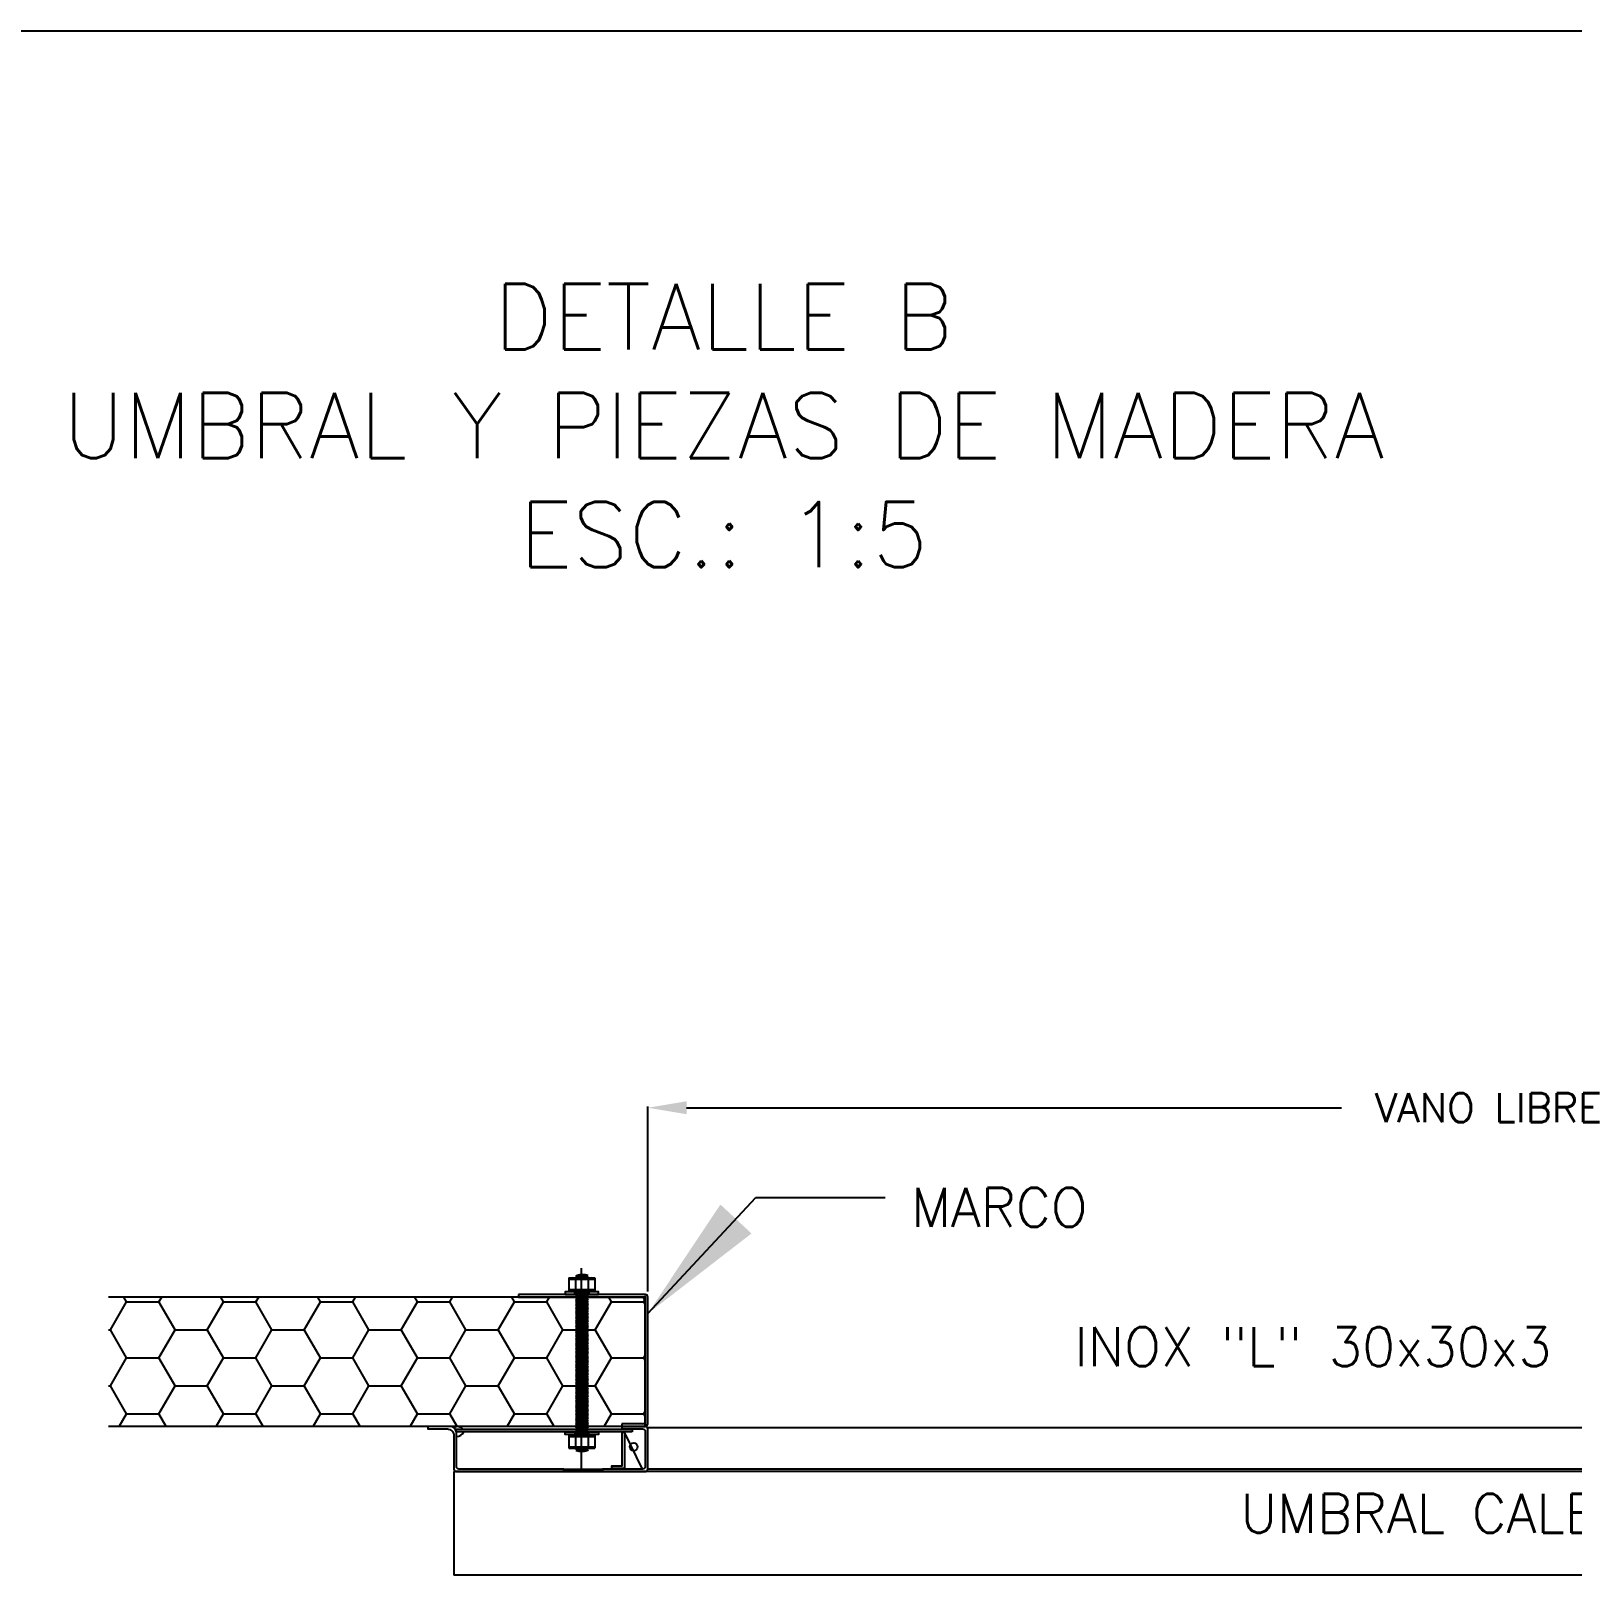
# Model space of a CAD drawing. Extents: x 20 to 15395, y -28849 to -19999.
# Drawn here: x 12409 to 13601, y -24494 to -23300 of the extents above; entities that cross this region are included whole.
import ezdxf

# ---------------------------------------------------------------- set-up
doc = ezdxf.new("R2010")
doc.units = 0
doc.header["$LTSCALE"] = 0.1
doc.header["$MEASUREMENT"] = 0
doc.header["$PDMODE"] = 33
doc.layers.get('DEFPOINTS').update_dxf_attribs({"linetype": 'CONTINUOUS'})
for name, color, linetype in [('EQ', 8, 'CONTINUOUS'), ('GR', 9, 'CONTINUOUS'), ('IS', 5, 'CONTINUOUS'), ('ISO', 151, 'CONTINUOUS'), ('ISO-FI', 140, 'CONTINUOUS'), ('TX', 13, 'CONTINUOUS')]:
    doc.layers.add(name, color=color, linetype=linetype)
doc.styles.add('ROMANS', font='romans')
doc.dimstyles.new('RPM 1-15', dxfattribs={"dimscale": 15, "dimtxt": 1.5, "dimasz": 2, "dimexe": 0.0625, "dimexo": 0.38, "dimgap": 1, "dimtad": 0, "dimdec": 0, "dimtxsty": 'ROMANS', "dimcen": 2.5, "dimclrd": 256, "dimclre": 256, "dimclrt": 256, "dimazin": 0, "dimtfac": 1, "dimtdec": 0, "dimtmove": 0, "dimatfit": 1, "dimfxl": 1, "dimtolj": 1, "dimlwd": -1, "dimlwe": -1, "dimarcsym": 0})
doc.dimstyles.new('RPM 1-50', dxfattribs={"dimscale": 50, "dimtxt": 1.5, "dimasz": 2, "dimexe": 0.0625, "dimexo": 0.38, "dimgap": 1, "dimtad": 0, "dimdec": 0, "dimtxsty": 'ROMANS', "dimcen": 2.5, "dimclrd": 256, "dimclre": 256, "dimclrt": 256, "dimazin": 0, "dimtfac": 1, "dimtdec": 0, "dimtmove": 0, "dimatfit": 1, "dimfxl": 1, "dimtolj": 1, "dimlwd": -1, "dimlwe": -1, "dimarcsym": 0})

# ---------------------------------------------------------------- blocks, each defined once
blk = doc.blocks.new('*D417')
at = {"layer": 'DEFPOINTS', "color": 0, "linetype": 'Continuous', "transparency": 16777216}
for p in [(14186.5, -24132.9), (12886.5, -24280.7), (14186.5, -24280.7)]:
    blk.add_point(p, dxfattribs=at)
at = {"layer": 'TX', "linetype": 'Continuous', "transparency": 16777216}
for p, q in [((12886.5, -24275), (12886.5, -24131.9)), ((12916.5, -24132.9), (13423, -24132.9)), ((14156.5, -24132.9), (13650.1, -24132.9)), ((14186.5, -24275), (14186.5, -24131.9))]:
    blk.add_line(p, q, dxfattribs=at)
for points in [[(12916.5, -24127.9), (12916.5, -24137.9), (12886.5, -24132.9)], [(14156.5, -24127.9), (14156.5, -24137.9), (14186.5, -24132.9)]]:
    blk.add_solid(points, dxfattribs=at)
at = {"layer": 'TX', "linetype": 'Continuous', "transparency": 16777216, "insert": (13536.5, -24132.9), "char_height": 22.5, "attachment_point": 5, "style": 'ROMANS'}
blk.add_mtext('\\A1;VANO LIBRE', dxfattribs=at)

msp = doc.modelspace()

# ---------------------------------------------------------------- linework, layer by layer
at = {"layer": 'EQ'}
for p, q in [((12825.5, -24264.5), (12825.5, -24274.5)), ((12825.5, -24264.5), (12845.5, -24264.5)), ((12831.5, -24262.5), (12830.5, -24263.5)), ((12840.5, -24264.5), (12830.5, -24263.5)), ((12830.5, -24263.5), (12831.5, -24264.5)), ((12839.5, -24263.5), (12831.5, -24262.5)), ((12839.5, -24263.5), (12840.5, -24262.5)), ((12840.5, -24264.5), (12839.5, -24263.5)), ((12845.5, -24264.5), (12845.5, -24274.5)), ((12825.5, -24265.5), (12845.5, -24265.5)), ((12825.5, -24273.5), (12845.5, -24273.5)), ((12825.5, -24274.5), (12845.5, -24274.5)), ((12830.5, -24265.5), (12830.5, -24273.5)), ((12831.5, -24274.6), (12830.5, -24275.6)), ((12830.5, -24275.6), (12840.5, -24276.6)), ((12830.5, -24275.6), (12831.5, -24276.6)), ((12831.5, -24276.6), (12830.5, -24277.6)), ((12831.5, -24274.6), (12839.5, -24275.6)), ((12831.5, -24276.6), (12839.5, -24277.6)), ((12839.3, -24274.5), (12840.5, -24274.6)), ((12839.5, -24275.6), (12840.5, -24274.6)), ((12840.5, -24276.6), (12839.5, -24275.6)), ((12839.5, -24277.6), (12840.5, -24276.6)), ((12840.5, -24265.5), (12840.5, -24273.5)), ((12884.5, -24277.3), (12786.4, -24277.3)), ((12786.4, -24277.3), (12786.4, -24279.3)), ((12786.4, -24279.3), (12882.5, -24279.3)), ((12830.5, -24277.6), (12840.5, -24278.6)), ((12830.5, -24277.6), (12831.5, -24278.6)), ((12831.5, -24278.6), (12830.5, -24279.6)), ((12830.5, -24279.6), (12840.5, -24280.6)), ((12830.5, -24279.6), (12831.5, -24280.6)), ((12831.5, -24280.6), (12830.5, -24281.6)), ((12830.5, -24281.6), (12840.5, -24282.6)), ((12830.5, -24281.6), (12831.5, -24282.6)), ((12831.5, -24282.6), (12830.5, -24283.6)), ((12830.5, -24283.6), (12840.5, -24284.6)), ((12830.5, -24283.6), (12831.5, -24284.6)), ((12831.5, -24284.6), (12830.5, -24285.6)), ((12830.5, -24285.6), (12840.5, -24286.6)), ((12830.5, -24285.6), (12831.5, -24286.6)), ((12831.5, -24286.6), (12830.5, -24287.6)), ((12830.5, -24287.6), (12840.5, -24288.6)), ((12830.5, -24287.6), (12831.5, -24288.6)), ((12831.5, -24288.6), (12830.5, -24289.6)), ((12831.5, -24278.6), (12839.5, -24279.6)), ((12831.5, -24280.6), (12839.5, -24281.6)), ((12831.5, -24280.6), (12839.5, -24281.6)), ((12831.5, -24282.6), (12839.5, -24283.6)), ((12831.5, -24284.6), (12839.5, -24285.6)), ((12831.5, -24286.6), (12839.5, -24287.6)), ((12831.5, -24288.6), (12839.5, -24289.6)), ((12840.5, -24278.6), (12839.5, -24277.6)), ((12839.5, -24279.6), (12840.5, -24278.6)), ((12840.5, -24280.6), (12839.5, -24279.6)), ((12839.5, -24281.6), (12840.5, -24280.6)), ((12840.5, -24282.6), (12839.5, -24281.6)), ((12839.5, -24283.6), (12840.5, -24282.6)), ((12840.5, -24284.6), (12839.5, -24283.6)), ((12839.5, -24285.6), (12840.5, -24284.6)), ((12840.5, -24286.6), (12839.5, -24285.6)), ((12839.5, -24287.6), (12840.5, -24286.6)), ((12840.5, -24288.6), (12839.5, -24287.6)), ((12839.5, -24289.6), (12840.5, -24288.6)), ((12884.5, -24378.3), (12884.5, -24278.3)), ((12884.5, -24283.3), (12884.5, -24375.3)), ((12886.5, -24377.3), (12886.5, -24279.3)), ((12830.5, -24289.6), (12840.5, -24290.6)), ((12830.5, -24289.6), (12831.5, -24290.6)), ((12831.5, -24290.6), (12830.5, -24291.6)), ((12830.5, -24291.6), (12840.5, -24292.6)), ((12830.5, -24291.6), (12831.5, -24292.6)), ((12831.5, -24292.6), (12830.5, -24293.6)), ((12830.5, -24293.6), (12840.5, -24294.6)), ((12830.5, -24293.6), (12831.5, -24294.6)), ((12831.5, -24294.6), (12830.5, -24295.6)), ((12830.5, -24295.6), (12840.5, -24296.6)), ((12830.5, -24295.6), (12831.5, -24296.6)), ((12831.5, -24296.6), (12830.5, -24297.6)), ((12830.5, -24297.6), (12840.5, -24298.6)), ((12830.5, -24297.6), (12831.5, -24298.6)), ((12831.5, -24298.6), (12830.5, -24299.6)), ((12830.5, -24299.6), (12840.5, -24300.6)), ((12830.5, -24299.6), (12831.5, -24300.6)), ((12831.5, -24300.6), (12830.5, -24301.6)), ((12831.5, -24290.6), (12839.5, -24291.6)), ((12831.5, -24290.6), (12839.5, -24291.6)), ((12831.5, -24292.6), (12839.5, -24293.6)), ((12831.5, -24294.6), (12839.5, -24295.6)), ((12831.5, -24296.6), (12839.5, -24297.6)), ((12831.5, -24296.6), (12839.5, -24297.6)), ((12831.5, -24298.6), (12839.5, -24299.6)), ((12831.5, -24300.6), (12839.5, -24301.6)), ((12840.5, -24290.6), (12839.5, -24289.6)), ((12839.5, -24291.6), (12840.5, -24290.6)), ((12840.5, -24292.6), (12839.5, -24291.6)), ((12839.5, -24293.6), (12840.5, -24292.6)), ((12840.5, -24294.6), (12839.5, -24293.6)), ((12839.5, -24295.6), (12840.5, -24294.6)), ((12840.5, -24296.6), (12839.5, -24295.6)), ((12839.5, -24297.6), (12840.5, -24296.6)), ((12840.5, -24298.6), (12839.5, -24297.6)), ((12839.5, -24299.6), (12840.5, -24298.6)), ((12840.5, -24300.6), (12839.5, -24299.6)), ((12839.5, -24301.6), (12840.5, -24300.6)), ((12830.5, -24301.6), (12840.5, -24302.6)), ((12830.5, -24301.6), (12831.5, -24302.6)), ((12831.5, -24302.6), (12830.5, -24303.6)), ((12830.5, -24303.6), (12840.5, -24304.6)), ((12830.5, -24303.6), (12831.5, -24304.6)), ((12831.5, -24304.6), (12830.5, -24305.6)), ((12830.5, -24305.6), (12840.5, -24306.6)), ((12830.5, -24305.6), (12831.5, -24306.6)), ((12831.5, -24306.6), (12830.5, -24307.6)), ((12830.5, -24307.6), (12840.5, -24308.6)), ((12830.5, -24307.6), (12831.5, -24308.6)), ((12831.5, -24308.6), (12830.5, -24309.6)), ((12830.5, -24309.6), (12840.5, -24310.6)), ((12830.5, -24309.6), (12831.5, -24310.6)), ((12831.5, -24310.6), (12830.5, -24311.6)), ((12830.5, -24311.6), (12840.5, -24312.6)), ((12830.5, -24311.6), (12831.5, -24312.6)), ((12831.5, -24312.6), (12830.5, -24313.6)), ((12831.5, -24302.6), (12839.5, -24303.6)), ((12831.5, -24302.6), (12839.5, -24303.6)), ((12831.5, -24304.6), (12839.5, -24305.6)), ((12831.5, -24306.6), (12839.5, -24307.6)), ((12831.5, -24308.6), (12839.5, -24309.6)), ((12831.5, -24308.6), (12839.5, -24309.6)), ((12831.5, -24310.6), (12839.5, -24311.6)), ((12831.5, -24312.6), (12839.5, -24313.6)), ((12840.5, -24302.6), (12839.5, -24301.6)), ((12839.5, -24303.6), (12840.5, -24302.6)), ((12840.5, -24304.6), (12839.5, -24303.6)), ((12839.5, -24305.6), (12840.5, -24304.6)), ((12840.5, -24306.6), (12839.5, -24305.6)), ((12839.5, -24307.6), (12840.5, -24306.6)), ((12840.5, -24308.6), (12839.5, -24307.6)), ((12839.5, -24309.6), (12840.5, -24308.6)), ((12840.5, -24310.6), (12839.5, -24309.6)), ((12839.5, -24311.6), (12840.5, -24310.6)), ((12840.5, -24312.6), (12839.5, -24311.6)), ((12839.5, -24313.6), (12840.5, -24312.6)), ((12830.5, -24313.6), (12840.5, -24314.6)), ((12830.5, -24313.6), (12831.5, -24314.6)), ((12831.5, -24314.6), (12830.5, -24315.6)), ((12830.5, -24315.6), (12840.5, -24316.6)), ((12830.5, -24315.6), (12831.5, -24316.6)), ((12831.5, -24316.6), (12830.5, -24317.6)), ((12830.5, -24317.6), (12840.5, -24318.6)), ((12830.5, -24317.6), (12831.5, -24318.6)), ((12831.5, -24318.6), (12830.5, -24319.6)), ((12830.5, -24319.6), (12840.5, -24320.6)), ((12830.5, -24319.6), (12831.5, -24320.6)), ((12831.5, -24320.6), (12830.5, -24321.6)), ((12830.5, -24321.6), (12840.5, -24322.6)), ((12830.5, -24321.6), (12831.5, -24322.6)), ((12831.5, -24322.6), (12830.5, -24323.6)), ((12830.5, -24323.6), (12840.5, -24324.6)), ((12830.5, -24323.6), (12831.5, -24324.6)), ((12831.5, -24324.6), (12830.5, -24325.6)), ((12831.5, -24314.6), (12839.5, -24315.6)), ((12831.5, -24314.6), (12839.5, -24315.6)), ((12831.5, -24316.6), (12839.5, -24317.6)), ((12831.5, -24318.6), (12839.5, -24319.6)), ((12831.5, -24320.6), (12839.5, -24321.6)), ((12831.5, -24320.6), (12839.5, -24321.6)), ((12831.5, -24322.6), (12839.5, -24323.6)), ((12831.5, -24324.6), (12839.5, -24325.6)), ((12840.5, -24314.6), (12839.5, -24313.6)), ((12839.5, -24315.6), (12840.5, -24314.6)), ((12840.5, -24316.6), (12839.5, -24315.6)), ((12839.5, -24317.6), (12840.5, -24316.6)), ((12840.5, -24318.6), (12839.5, -24317.6)), ((12839.5, -24319.6), (12840.5, -24318.6)), ((12840.5, -24320.6), (12839.5, -24319.6)), ((12839.5, -24321.6), (12840.5, -24320.6)), ((12840.5, -24322.6), (12839.5, -24321.6)), ((12839.5, -24323.6), (12840.5, -24322.6)), ((12840.5, -24324.6), (12839.5, -24323.6)), ((12839.5, -24325.6), (12840.5, -24324.6)), ((12830.5, -24325.6), (12840.5, -24326.6)), ((12830.5, -24325.6), (12831.5, -24326.6)), ((12831.5, -24326.6), (12830.5, -24327.6)), ((12830.5, -24327.6), (12840.5, -24328.6)), ((12830.5, -24327.6), (12831.5, -24328.6)), ((12831.5, -24328.6), (12830.5, -24329.6)), ((12830.5, -24329.6), (12840.5, -24330.6)), ((12830.5, -24329.6), (12831.5, -24330.6)), ((12831.5, -24330.6), (12830.5, -24331.6)), ((12830.5, -24331.6), (12840.5, -24332.6)), ((12830.5, -24331.6), (12831.5, -24332.6)), ((12831.5, -24332.6), (12830.5, -24333.6)), ((12830.5, -24333.6), (12840.5, -24334.6)), ((12830.5, -24333.6), (12831.5, -24334.6)), ((12831.5, -24334.6), (12830.5, -24335.6)), ((12830.5, -24335.6), (12840.5, -24336.6)), ((12830.5, -24335.6), (12831.5, -24336.6)), ((12831.5, -24336.6), (12830.5, -24337.6)), ((12831.5, -24326.6), (12839.5, -24327.6)), ((12831.5, -24326.6), (12839.5, -24327.6)), ((12831.5, -24328.6), (12839.5, -24329.6)), ((12831.5, -24330.6), (12839.5, -24331.6)), ((12831.5, -24332.6), (12839.5, -24333.6)), ((12831.5, -24332.6), (12839.5, -24333.6)), ((12831.5, -24334.6), (12839.5, -24335.6)), ((12831.5, -24336.6), (12839.5, -24337.6)), ((12840.5, -24326.6), (12839.5, -24325.6)), ((12839.5, -24327.6), (12840.5, -24326.6)), ((12840.5, -24328.6), (12839.5, -24327.6)), ((12839.5, -24329.6), (12840.5, -24328.6)), ((12840.5, -24330.6), (12839.5, -24329.6)), ((12839.5, -24331.6), (12840.5, -24330.6)), ((12840.5, -24332.6), (12839.5, -24331.6)), ((12839.5, -24333.6), (12840.5, -24332.6)), ((12840.5, -24334.6), (12839.5, -24333.6)), ((12839.5, -24335.6), (12840.5, -24334.6)), ((12840.5, -24336.6), (12839.5, -24335.6)), ((12839.5, -24337.6), (12840.5, -24336.6)), ((12830.5, -24337.6), (12840.5, -24338.6)), ((12830.5, -24337.6), (12831.5, -24338.6)), ((12831.5, -24338.6), (12830.5, -24339.6)), ((12830.5, -24339.6), (12840.5, -24340.6)), ((12830.5, -24339.6), (12831.5, -24340.6)), ((12831.5, -24340.6), (12830.5, -24341.6)), ((12830.5, -24341.6), (12840.5, -24342.6)), ((12830.5, -24341.6), (12831.5, -24342.6)), ((12831.5, -24342.6), (12830.5, -24343.6)), ((12830.5, -24343.6), (12840.5, -24344.6)), ((12830.5, -24343.6), (12831.5, -24344.6)), ((12831.5, -24344.6), (12830.5, -24345.6)), ((12830.5, -24345.6), (12840.5, -24346.6)), ((12830.5, -24345.6), (12831.5, -24346.6)), ((12831.5, -24346.6), (12830.5, -24347.6)), ((12830.5, -24347.6), (12840.5, -24348.6)), ((12830.5, -24347.6), (12831.5, -24348.6)), ((12831.5, -24348.6), (12830.5, -24349.6)), ((12831.5, -24338.6), (12839.5, -24339.6)), ((12831.5, -24338.6), (12839.5, -24339.6)), ((12831.5, -24340.6), (12839.5, -24341.6)), ((12831.5, -24342.6), (12839.5, -24343.6)), ((12831.5, -24344.6), (12839.5, -24345.6)), ((12831.5, -24344.6), (12839.5, -24345.6)), ((12831.5, -24346.6), (12839.5, -24347.6)), ((12831.5, -24348.6), (12839.5, -24349.6)), ((12840.5, -24338.6), (12839.5, -24337.6)), ((12839.5, -24339.6), (12840.5, -24338.6)), ((12840.5, -24340.6), (12839.5, -24339.6)), ((12839.5, -24341.6), (12840.5, -24340.6)), ((12840.5, -24342.6), (12839.5, -24341.6)), ((12839.5, -24343.6), (12840.5, -24342.6)), ((12840.5, -24344.6), (12839.5, -24343.6)), ((12839.5, -24345.6), (12840.5, -24344.6)), ((12840.5, -24346.6), (12839.5, -24345.6)), ((12839.5, -24347.6), (12840.5, -24346.6)), ((12840.5, -24348.6), (12839.5, -24347.6)), ((12839.5, -24349.6), (12840.5, -24348.6)), ((12830.5, -24349.6), (12840.5, -24350.6)), ((12830.5, -24349.6), (12831.5, -24350.6)), ((12831.5, -24350.6), (12830.5, -24351.6)), ((12830.5, -24351.6), (12840.5, -24352.6)), ((12830.5, -24351.6), (12831.5, -24352.6)), ((12831.5, -24352.6), (12830.5, -24353.6)), ((12830.5, -24353.6), (12840.5, -24354.6)), ((12830.5, -24353.6), (12831.5, -24354.6)), ((12831.5, -24354.6), (12830.5, -24355.6)), ((12830.5, -24355.6), (12840.5, -24356.6)), ((12830.5, -24355.6), (12831.5, -24356.6)), ((12831.5, -24356.6), (12830.5, -24357.6)), ((12830.5, -24357.6), (12840.5, -24358.6)), ((12830.5, -24357.6), (12831.5, -24358.6)), ((12831.5, -24358.6), (12830.5, -24359.6)), ((12830.5, -24359.6), (12840.5, -24360.6)), ((12830.5, -24359.6), (12831.5, -24360.6)), ((12831.5, -24360.6), (12830.5, -24361.6)), ((12831.5, -24350.6), (12839.5, -24351.6)), ((12831.5, -24350.6), (12839.5, -24351.6)), ((12831.5, -24352.6), (12839.5, -24353.6)), ((12831.5, -24354.6), (12839.5, -24355.6)), ((12831.5, -24356.6), (12839.5, -24357.6)), ((12831.5, -24356.6), (12839.5, -24357.6)), ((12831.5, -24358.6), (12839.5, -24359.6)), ((12831.5, -24360.6), (12839.5, -24361.6)), ((12840.5, -24350.6), (12839.5, -24349.6)), ((12839.5, -24351.6), (12840.5, -24350.6)), ((12840.5, -24352.6), (12839.5, -24351.6)), ((12839.5, -24353.6), (12840.5, -24352.6)), ((12840.5, -24354.6), (12839.5, -24353.6)), ((12839.5, -24355.6), (12840.5, -24354.6)), ((12840.5, -24356.6), (12839.5, -24355.6)), ((12839.5, -24357.6), (12840.5, -24356.6)), ((12840.5, -24358.6), (12839.5, -24357.6)), ((12839.5, -24359.6), (12840.5, -24358.6)), ((12840.5, -24360.6), (12839.5, -24359.6)), ((12839.5, -24361.6), (12840.5, -24360.6)), ((12830.5, -24361.6), (12840.5, -24362.6)), ((12830.5, -24361.6), (12831.5, -24362.6)), ((12831.5, -24362.6), (12830.5, -24363.6)), ((12830.5, -24363.6), (12840.5, -24364.6)), ((12830.5, -24363.6), (12831.5, -24364.6)), ((12831.5, -24364.6), (12830.5, -24365.6)), ((12830.5, -24365.6), (12840.5, -24366.6)), ((12830.5, -24365.6), (12831.5, -24366.6)), ((12831.5, -24366.6), (12830.5, -24367.6)), ((12830.5, -24367.6), (12840.5, -24368.6)), ((12830.5, -24367.6), (12831.5, -24368.6)), ((12831.5, -24368.6), (12830.5, -24369.6)), ((12830.5, -24369.6), (12840.5, -24370.6)), ((12830.5, -24369.6), (12831.5, -24370.6)), ((12831.5, -24370.6), (12830.5, -24371.6)), ((12830.5, -24371.6), (12840.5, -24372.6)), ((12830.5, -24371.6), (12831.5, -24372.6)), ((12831.5, -24362.6), (12839.5, -24363.6)), ((12831.5, -24362.6), (12839.5, -24363.6)), ((12831.5, -24364.6), (12839.5, -24365.6)), ((12831.5, -24366.6), (12839.5, -24367.6)), ((12831.5, -24368.6), (12839.5, -24369.6)), ((12831.5, -24368.6), (12839.5, -24369.6)), ((12831.5, -24370.6), (12839.5, -24371.6)), ((12840.5, -24362.6), (12839.5, -24361.6)), ((12839.5, -24363.6), (12840.5, -24362.6)), ((12840.5, -24364.6), (12839.5, -24363.6)), ((12839.5, -24365.6), (12840.5, -24364.6)), ((12840.5, -24366.6), (12839.5, -24365.6)), ((12839.5, -24367.6), (12840.5, -24366.6)), ((12840.5, -24368.6), (12839.5, -24367.6)), ((12839.5, -24369.6), (12840.5, -24368.6)), ((12840.5, -24370.6), (12839.5, -24369.6)), ((12839.5, -24371.6), (12840.5, -24370.6)), ((12840.5, -24372.6), (12839.5, -24371.6)), ((12831.5, -24372.6), (12830.5, -24373.6)), ((12830.5, -24373.6), (12840.5, -24374.6)), ((12830.5, -24373.6), (12831.5, -24374.6)), ((12831.5, -24374.6), (12830.5, -24375.6)), ((12830.5, -24375.6), (12840.5, -24376.6)), ((12830.5, -24375.6), (12831.5, -24376.6)), ((12831.5, -24376.6), (12830.5, -24377.6)), ((12830.5, -24377.6), (12840.5, -24378.6)), ((12830.5, -24377.6), (12831.5, -24378.6)), ((12831.5, -24378.6), (12830.5, -24379.6)), ((12830.5, -24379.6), (12840.5, -24380.6)), ((12830.5, -24379.6), (12831.5, -24380.6)), ((12831.5, -24380.6), (12830.5, -24381.6)), ((12830.5, -24381.6), (12840.5, -24382.6)), ((12830.5, -24381.6), (12831.5, -24382.6)), ((12831.5, -24382.6), (12830.5, -24383.6)), ((12830.5, -24383.6), (12840.5, -24384.6)), ((12830.5, -24383.6), (12831.5, -24384.6)), ((12831.5, -24372.6), (12839.5, -24373.6)), ((12831.5, -24374.6), (12839.5, -24375.6)), ((12831.5, -24374.6), (12839.5, -24375.6)), ((12831.5, -24376.6), (12839.5, -24377.6)), ((12831.5, -24378.6), (12839.5, -24379.6)), ((12831.5, -24380.6), (12839.5, -24381.6)), ((12831.5, -24380.6), (12839.5, -24381.6)), ((12831.5, -24382.6), (12839.5, -24383.6)), ((12839.5, -24373.6), (12840.5, -24372.6)), ((12840.5, -24374.6), (12839.5, -24373.6)), ((12839.5, -24375.6), (12840.5, -24374.6)), ((12840.5, -24376.6), (12839.5, -24375.6)), ((12839.5, -24377.6), (12840.5, -24376.6)), ((12840.5, -24378.6), (12839.5, -24377.6)), ((12839.5, -24379.6), (12840.5, -24378.6)), ((12840.5, -24380.6), (12839.5, -24379.6)), ((12839.5, -24381.6), (12840.5, -24380.6)), ((12840.5, -24382.6), (12839.5, -24381.6)), ((12839.5, -24383.6), (12840.5, -24382.6)), ((12840.5, -24384.6), (12839.5, -24383.6)), ((12866.5, -24377.3), (12866.5, -24379.3)), ((12882.5, -24377.3), (12866.5, -24377.3)), ((12866.5, -24379.3), (12884.5, -24379.3)), ((12882.5, -24412.3), (12868.6, -24383.8)), ((12825.5, -24386.2), (12845.5, -24386.2)), ((12825.5, -24386.2), (12825.5, -24396.2)), ((12825.5, -24387.2), (12845.5, -24387.2)), ((12825.5, -24395.2), (12845.5, -24395.2)), ((12825.5, -24396.2), (12845.5, -24396.2)), ((12831.5, -24384.6), (12830.5, -24385.6)), ((12830.5, -24385.6), (12836.8, -24386.2)), ((12830.5, -24385.6), (12831.1, -24386.2)), ((12830.5, -24387.2), (12830.5, -24395.2)), ((12830.5, -24396.3), (12840.5, -24397.3)), ((12830.5, -24396.3), (12831.5, -24397.3)), ((12831.5, -24384.6), (12839.5, -24385.6)), ((12839.5, -24385.6), (12840.5, -24384.6)), ((12840.1, -24386.2), (12839.5, -24385.6)), ((12840.5, -24397.3), (12839.5, -24396.3)), ((12840.5, -24387.2), (12840.5, -24395.2)), ((12845.5, -24386.2), (12845.5, -24396.2)), ((12831.5, -24397.3), (12830.9, -24397.9)), ((12831.5, -24397.3), (12838.8, -24398.2)), ((12839.8, -24398), (12840.5, -24397.3)), ((12821.5, -24412.3), (12851.5, -24412.3)), ((12821.5, -24414.3), (12851.5, -24414.3))]:
    msp.add_line(p, q, dxfattribs=at)
at = {"layer": 'EQ', "ltscale": 0.05}
msp.add_line((12835.3, -24412.6), (12835.3, -24256.9), dxfattribs=at)
at = {"layer": 'EQ'}
for points in [[(12830, -24275.3), (12822.5, -24275.3), (12822.5, -24277.3), (12830, -24277.3), (12830, -24275.3)], [(12840.9, -24275.3), (12840.9, -24277.3), (12848.5, -24277.3), (12848.5, -24275.3), (12840.9, -24275.3)], [(12830, -24385.5), (12822.5, -24385.5), (12822.5, -24383.5), (12830, -24383.5), (12830, -24385.5)], [(12840.9, -24385.5), (12840.9, -24383.5), (12848.5, -24383.5), (12848.5, -24385.5), (12840.9, -24385.5)], [(12868.6, -24411.8), (12858.6, -24411.8), (12858.6, -24409.8), (12866.6, -24409.8), (12866.6, -24383.8), (12868.6, -24383.8), (12868.6, -24411.8), (12868.6, -24411.8)]]:
    msp.add_lwpolyline(points, dxfattribs=at)
for points in [[(12716.5, -24379.3), (12716.5, -24381.3), (12731.5, -24381.3, -0.414214), (12736.5, -24386.3), (12736.5, -24412.3, 0.414214), (12738.5, -24414.3), (12821.5, -24414.3), (12821.5, -24412.3), (12740.5, -24412.3, -0.414214), (12738.5, -24410.3), (12738.5, -24384.3, 0.414214), (12733.5, -24379.3), (12716.5, -24379.3)], [(12851.5, -24414.3), (12884.5, -24414.3, 0.414214), (12886.5, -24412.3), (12886.5, -24381.3, 0.414214), (12884.5, -24379.3), (12866.5, -24379.3), (12866.5, -24381.3), (12882.5, -24381.3, -0.414214), (12884.5, -24383.3), (12884.5, -24410.3, -0.414214), (12882.5, -24412.3), (12851.5, -24412.3), (12851.5, -24414.3)]]:
    msp.add_lwpolyline(points, format="xyb", dxfattribs=at)
msp.add_lwpolyline([(12874.5, -24383.5), (12738.4, -24383.5), (12738.4, -24381.5), (12874.5, -24381.5)], close=True, dxfattribs=at)
msp.add_circle((12875.6, -24395.1), 3, dxfattribs=at)
for centre, radius, start, end in [((12828, -24268.1), 3.63, 46.3972, 133.6028), ((12835.5, -24277.5), 13, 67.3801, 112.6199), ((12836, -24277.7), 15.8, 73.4773, 106.5227), ((12843, -24268.1), 3.63, 46.3972, 133.6028), ((12828, -24270.9), 3.63, 226.3972, 313.6028), ((12835.5, -24261.5), 13, 247.3801, 292.6199), ((12843, -24270.9), 3.63, 226.3972, 313.6028), ((12880, -24283.1), 4.56, 357.2051, 55.925), ((12884.5, -24279.3), 2, 0, 90), ((12739.2, -24385.6), 6.13, 41.4389, 118.0029), ((12738.1, -24380.4), 6.83, 273.749, 332.9967), ((12882.5, -24375.3), 2, 270, 0), ((12884.5, -24377.3), 2, 270, 0), ((12828, -24389.9), 3.63, 46.3972, 133.6028), ((12828, -24392.6), 3.63, 226.3972, 313.6028), ((12835.5, -24399.2), 13, 67.3801, 112.6199), ((12835.5, -24383.2), 13, 247.3801, 292.6199), ((12843, -24389.9), 3.63, 46.3972, 133.6028), ((12843, -24392.6), 3.63, 226.3972, 313.6028), ((12835.4, -24382.8), 15.8, 253.2751, 286.1518)]:
    msp.add_arc(centre, radius, start, end, dxfattribs=at)
at = {"layer": 'GR'}
msp.add_line((11618.5, -23300.2), (14375.1, -23300.2), dxfattribs=at)
at = {"layer": 'IS', "linetype": 'Continuous'}
for p, q in [((12884.5, -24279.3), (12469.6, -24279.3)), ((12884.5, -24379.3), (12469.6, -24379.3))]:
    msp.add_line(p, q, dxfattribs=at)
at = {"layer": 'ISO'}
for p, q in [((12470.9, -24304.7), (12483.4, -24283)), ((12483.4, -24283), (12481.3, -24279.3)), ((12483.4, -24283), (12508.4, -24283)), ((12508.4, -24283), (12510.6, -24279.3)), ((12520.9, -24304.7), (12508.4, -24283)), ((12545.9, -24304.7), (12558.4, -24283)), ((12558.4, -24283), (12556.3, -24279.3)), ((12558.4, -24283), (12583.4, -24283)), ((12583.4, -24283), (12585.6, -24279.3)), ((12595.9, -24304.7), (12583.4, -24283)), ((12620.9, -24304.7), (12633.4, -24283)), ((12633.4, -24283), (12631.3, -24279.3)), ((12633.4, -24283), (12658.4, -24283)), ((12658.4, -24283), (12660.6, -24279.3)), ((12670.9, -24304.7), (12658.4, -24283)), ((12695.9, -24304.7), (12708.4, -24283)), ((12708.4, -24283), (12706.3, -24279.3)), ((12708.4, -24283), (12733.4, -24283)), ((12733.4, -24283), (12735.6, -24279.3)), ((12745.9, -24304.7), (12733.4, -24283)), ((12770.9, -24304.7), (12783.4, -24283)), ((12783.4, -24283), (12781.3, -24279.3)), ((12783.4, -24283), (12808.4, -24283)), ((12858.4, -24283), (12883.4, -24283)), ((12469.6, -24304.7), (12470.9, -24304.7)), ((12483.4, -24326.3), (12470.9, -24304.7)), ((12508.4, -24326.3), (12520.9, -24304.7)), ((12520.9, -24304.7), (12545.9, -24304.7)), ((12558.4, -24326.3), (12545.9, -24304.7)), ((12583.4, -24326.3), (12595.9, -24304.7)), ((12595.9, -24304.7), (12620.9, -24304.7)), ((12633.4, -24326.3), (12620.9, -24304.7)), ((12658.4, -24326.3), (12670.9, -24304.7)), ((12670.9, -24304.7), (12695.9, -24304.7)), ((12708.4, -24326.3), (12695.9, -24304.7)), ((12733.4, -24326.3), (12745.9, -24304.7)), ((12745.9, -24304.7), (12770.9, -24304.7)), ((12783.4, -24326.3), (12770.9, -24304.7)), ((12883.4, -24326.3), (12884.5, -24324.4)), ((12470.9, -24348), (12483.4, -24326.3)), ((12483.4, -24326.3), (12508.4, -24326.3)), ((12520.9, -24348), (12508.4, -24326.3)), ((12545.9, -24348), (12558.4, -24326.3)), ((12558.4, -24326.3), (12583.4, -24326.3)), ((12595.9, -24348), (12583.4, -24326.3)), ((12620.9, -24348), (12633.4, -24326.3)), ((12633.4, -24326.3), (12658.4, -24326.3)), ((12670.9, -24348), (12658.4, -24326.3)), ((12695.9, -24348), (12708.4, -24326.3)), ((12708.4, -24326.3), (12733.4, -24326.3)), ((12745.9, -24348), (12733.4, -24326.3)), ((12770.9, -24348), (12783.4, -24326.3)), ((12783.4, -24326.3), (12808.4, -24326.3)), ((12845.9, -24348), (12858.4, -24326.3)), ((12884.5, -24328.3), (12883.4, -24326.3)), ((12469.6, -24348), (12470.9, -24348)), ((12483.4, -24369.6), (12470.9, -24348)), ((12508.4, -24369.6), (12520.9, -24348)), ((12520.9, -24348), (12545.9, -24348)), ((12558.4, -24369.6), (12545.9, -24348)), ((12583.4, -24369.6), (12595.9, -24348)), ((12595.9, -24348), (12620.9, -24348)), ((12633.4, -24369.6), (12620.9, -24348)), ((12658.4, -24369.6), (12670.9, -24348)), ((12670.9, -24348), (12695.9, -24348)), ((12708.4, -24369.6), (12695.9, -24348)), ((12733.4, -24369.6), (12745.9, -24348)), ((12745.9, -24348), (12770.9, -24348)), ((12783.4, -24369.6), (12770.9, -24348)), ((12820.9, -24348), (12845.9, -24348)), ((12858.4, -24369.6), (12845.9, -24348)), ((12477.8, -24379.3), (12483.4, -24369.6)), ((12483.4, -24369.6), (12508.4, -24369.6)), ((12514, -24379.3), (12508.4, -24369.6)), ((12552.8, -24379.3), (12558.4, -24369.6)), ((12558.4, -24369.6), (12583.4, -24369.6)), ((12589, -24379.3), (12583.4, -24369.6)), ((12627.8, -24379.3), (12633.4, -24369.6)), ((12633.4, -24369.6), (12658.4, -24369.6)), ((12664, -24379.3), (12658.4, -24369.6)), ((12702.8, -24379.3), (12708.4, -24369.6)), ((12708.4, -24369.6), (12733.4, -24369.6)), ((12739, -24379.3), (12733.4, -24369.6)), ((12777.8, -24379.3), (12783.4, -24369.6)), ((12783.4, -24369.6), (12808.4, -24369.6)), ((12814, -24379.3), (12808.4, -24369.6)), ((12852.8, -24379.3), (12858.4, -24369.6)), ((12858.4, -24369.6), (12883.4, -24369.6)), ((12883.4, -24369.6), (12884.5, -24367.7)), ((12884.5, -24371.6), (12883.4, -24369.6))]:
    msp.add_line(p, q, dxfattribs=at)
at = {"layer": 'ISO', "linetype": 'Continuous'}
msp.add_line((12884.5, -24279.3), (12884.5, -24379.3), dxfattribs=at)
at = {"layer": 'ISO-FI'}
for p, q in [((12808.4, -24283), (12810.6, -24279.3)), ((12820.9, -24304.7), (12808.4, -24283)), ((12845.9, -24304.7), (12858.4, -24283)), ((12858.4, -24283), (12856.3, -24279.3)), ((12883.4, -24283), (12884.5, -24281.1)), ((12884.5, -24285), (12883.4, -24283)), ((12808.4, -24326.3), (12820.9, -24304.7)), ((12820.9, -24304.7), (12845.9, -24304.7)), ((12858.4, -24326.3), (12845.9, -24304.7)), ((12820.9, -24348), (12808.4, -24326.3)), ((12858.4, -24326.3), (12883.4, -24326.3)), ((12808.4, -24369.6), (12820.9, -24348))]:
    msp.add_line(p, q, dxfattribs=at)
at = {"layer": 'TX', "linetype": 'Continuous'}
for p, q in [((14186.5, -24380.3), (12886.5, -24380.3)), ((14336.5, -24414.3), (12736.5, -24414.3)), ((12736.5, -24414.3), (12736.5, -24494.3)), ((14186.5, -24412.3), (12886.5, -24412.3)), ((14336.5, -24494.3), (12736.5, -24494.3))]:
    msp.add_line(p, q, dxfattribs=at)

# ---------------------------------------------------------------- texts
at = {"layer": 'GR', "insert": (12945.2, -23495.9), "char_height": 50.535, "attachment_point": 2, "style": 'ROMANS'}
msp.add_mtext('DETALLE B \\PUMBRAL Y PIEZAS DE MADERA\\PESC.: 1:5', dxfattribs=at)
at = {"layer": 'TX', "linetype": 'Continuous', "style": 'ROMANS'}
for s, p in [('INOX "L" 30x30x3', (13216.4, -24332.7)), ('UMBRAL CALEFACCIONADO', (13344.9, -24461.5))]:
    msp.add_text(s, height=30, dxfattribs=at).set_placement(p)
at = {"layer": 'TX', "linetype": 'Continuous', "insert": (13090.1, -24194.9), "char_height": 30, "attachment_point": 1, "style": 'ROMANS'}
msp.add_mtext('MARCO ', dxfattribs=at)

# ---------------------------------------------------------------- dimensions: what is measured, and where the dimension line sits
at = {"layer": 'TX', "linetype": 'Continuous'}
dim = msp.add_linear_dim(base=(14186.5, -24132.9), p1=(12886.5, -24280.7), p2=(14186.5, -24280.7), text='VANO LIBRE', dimstyle='RPM 1-15', dxfattribs=at)
dim.commit()
dim.dimension.update_dxf_attribs({"geometry": '*D417', "text_midpoint": (13536.5, -24132.9)})

# ---------------------------------------------------------------- leaders
at = {"layer": 'TX', "linetype": 'Continuous', "annotation_type": 0, "has_hookline": 1, "hookline_direction": 0}
msp.add_leader([(12886.5, -24292.1), (12970.1, -24202.4), (13070.1, -24202.4)], dimstyle='RPM 1-50', dxfattribs=at)

doc.saveas('drawing.dxf')
